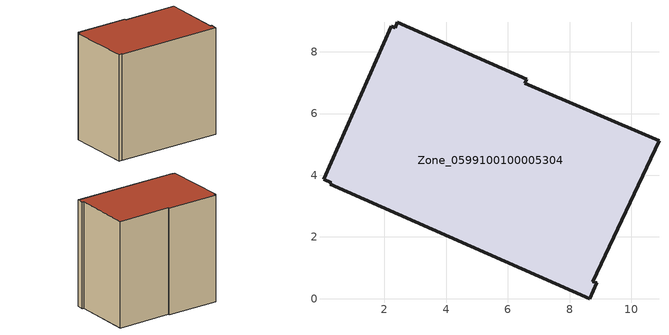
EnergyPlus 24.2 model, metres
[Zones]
Zone_0599100100005304
 floor ground (C_G): 0.25,3.71 0.27,3.76 0.03,3.87 2.21,8.84 2.34,8.78 2.41,8.96 6.61,7.12 6.55,6.98 10.89,5.11 8.74,0.54 8.88,0.51 8.66,0 z0
 wall outside (C_F): 8.66,0 8.88,0.51 8.74,0.54 10.89,5.11 6.55,6.98 6.61,7.12 2.41,8.96 2.34,8.78 2.21,8.84 0.03,3.87 0.27,3.76 0.25,3.71 8.66,0 z0:9.07
 roof outside (C_R): 0.27,3.76 0.25,3.71 8.66,0 8.88,0.51 8.74,0.54 10.89,5.11 6.55,6.98 6.61,7.12 2.41,8.96 2.34,8.78 2.21,8.84 0.03,3.87 z9.07
[BUILDING]
Pand.0599100100005304: North Axis=0; Terrain=City; Loads Convergence Tolerance Value=0.04; Temperature Convergence Tolerance Value=0.4; Solar Distribution=FullExterior; Maximum Number of Warmup Days=25; Minimum Number of Warmup Days=1
[Site:Location]
Rotterdam.The.Hague.AP_ZH_NLD Design_Conditions: Latitude=51.96; Longitude=4.45; Time Zone=1; Elevation=-4.5
[SITE:GROUNDTEMPERATURE:BUILDINGSURFACE]
18, 18, 18, 18, 18, 18, 18, 18, 18, 18, 18, 18
[MATERIAL] Thermal Absorptance=0.9; Solar Absorptance=0.7; Visible Absorptance=0.7
Name | Roughness | Thickness | Conductivity | Density | Specific Heat
G.TC.2015-2018 | MediumSmooth | 0.15 | 0.0428571 | 540 | 1210
F.TC.2015-2018 | Rough | 0.3 | 0.0666667 | 1920 | 840
R.TC.2015-2018 | MediumRough | 0.2 | 0.0333333 | 1500 | 1000
[CONSTRUCTION]
C_G: G.TC.2015-2018
C_F: F.TC.2015-2018
C_R: R.TC.2015-2018
[ZONE]
Zone_0599100100005304: Type=1; Multiplier=1; Ceiling Height=Autocalculate; Volume=Autocalculate; Floor Area=autocalculate; Part of Total Floor Area=Yes
[ZONEINFILTRATION:DESIGNFLOWRATE]
Infil_Zone_0599100100005304: Zone or ZoneList or Space or SpaceList=Zone_0599100100005304; Schedule=AlwaysOn; Design Flow Rate Calculation Method=Flow/Area; Flow Rate per Floor Area=0.0015; Constant Term Coefficient=1; Temperature Term Coefficient=0; Velocity Term Coefficient=0; Velocity Squared Term Coefficient=0
[HVACTEMPLATE:ZONE:IDEALLOADSAIRSYSTEM]
Zone_0599100100005304: Maximum Heating Supply Air Temperature=50; Minimum Cooling Supply Air Temperature=13; Maximum Heating Supply Air Humidity Ratio=0.0156; Minimum Cooling Supply Air Humidity Ratio=0.0077; Heating Limit=NoLimit; Cooling Limit=NoLimit; Dehumidification Control Type=ConstantSensibleHeatRatio; Cooling Sensible Heat Ratio=0.7; Dehumidification Setpoint=60; Humidification Control Type=None; Humidification Setpoint=30; Outdoor Air Method=None; Outdoor Air Flow Rate per Person=0.00944; Outdoor Air Flow Rate per Zone Floor Area=0; Outdoor Air Flow Rate per Zone=0; Demand Controlled Ventilation Type=None; Outdoor Air Economizer Type=NoEconomizer; Heat Recovery Type=None; Sensible Heat Recovery Effectiveness=0.7; Latent Heat Recovery Effectiveness=0.65
[ZONECONTROL:THERMOSTAT]
ThermostatControl_Zone_0599100100005304: Zone or ZoneList=Zone_0599100100005304; Control Type Schedule=DualSetpointControlType; Control 1=Thermostat_Zone_0599100100005304; Temperature Difference Between Cutout And Setpoint=0
[THERMOSTATSETPOINT:DUALSETPOINT]
Thermostat_Zone_0599100100005304: Heating Setpoint Temperature Schedule=HeatingSetpoint_Zone_0599100100005304; Cooling Setpoint Temperature Schedule=CoolingSetpoint_Zone_0599100100005304
[SCHEDULE:COMPACT]
HeatingSetpoint_Zone_0599100100005304: Through: 12/31, For: AllDays, Until: 24:00, 21
CoolingSetpoint_Zone_0599100100005304: Through: 12/31, For: AllDays, Until: 24:00, 24
DualSetpointControlType: Through: 12/31, For: AllDays, Until: 24:00, 4
AlwaysOn: Through: 12/31, For: AllDays, Until: 24:00, 1
